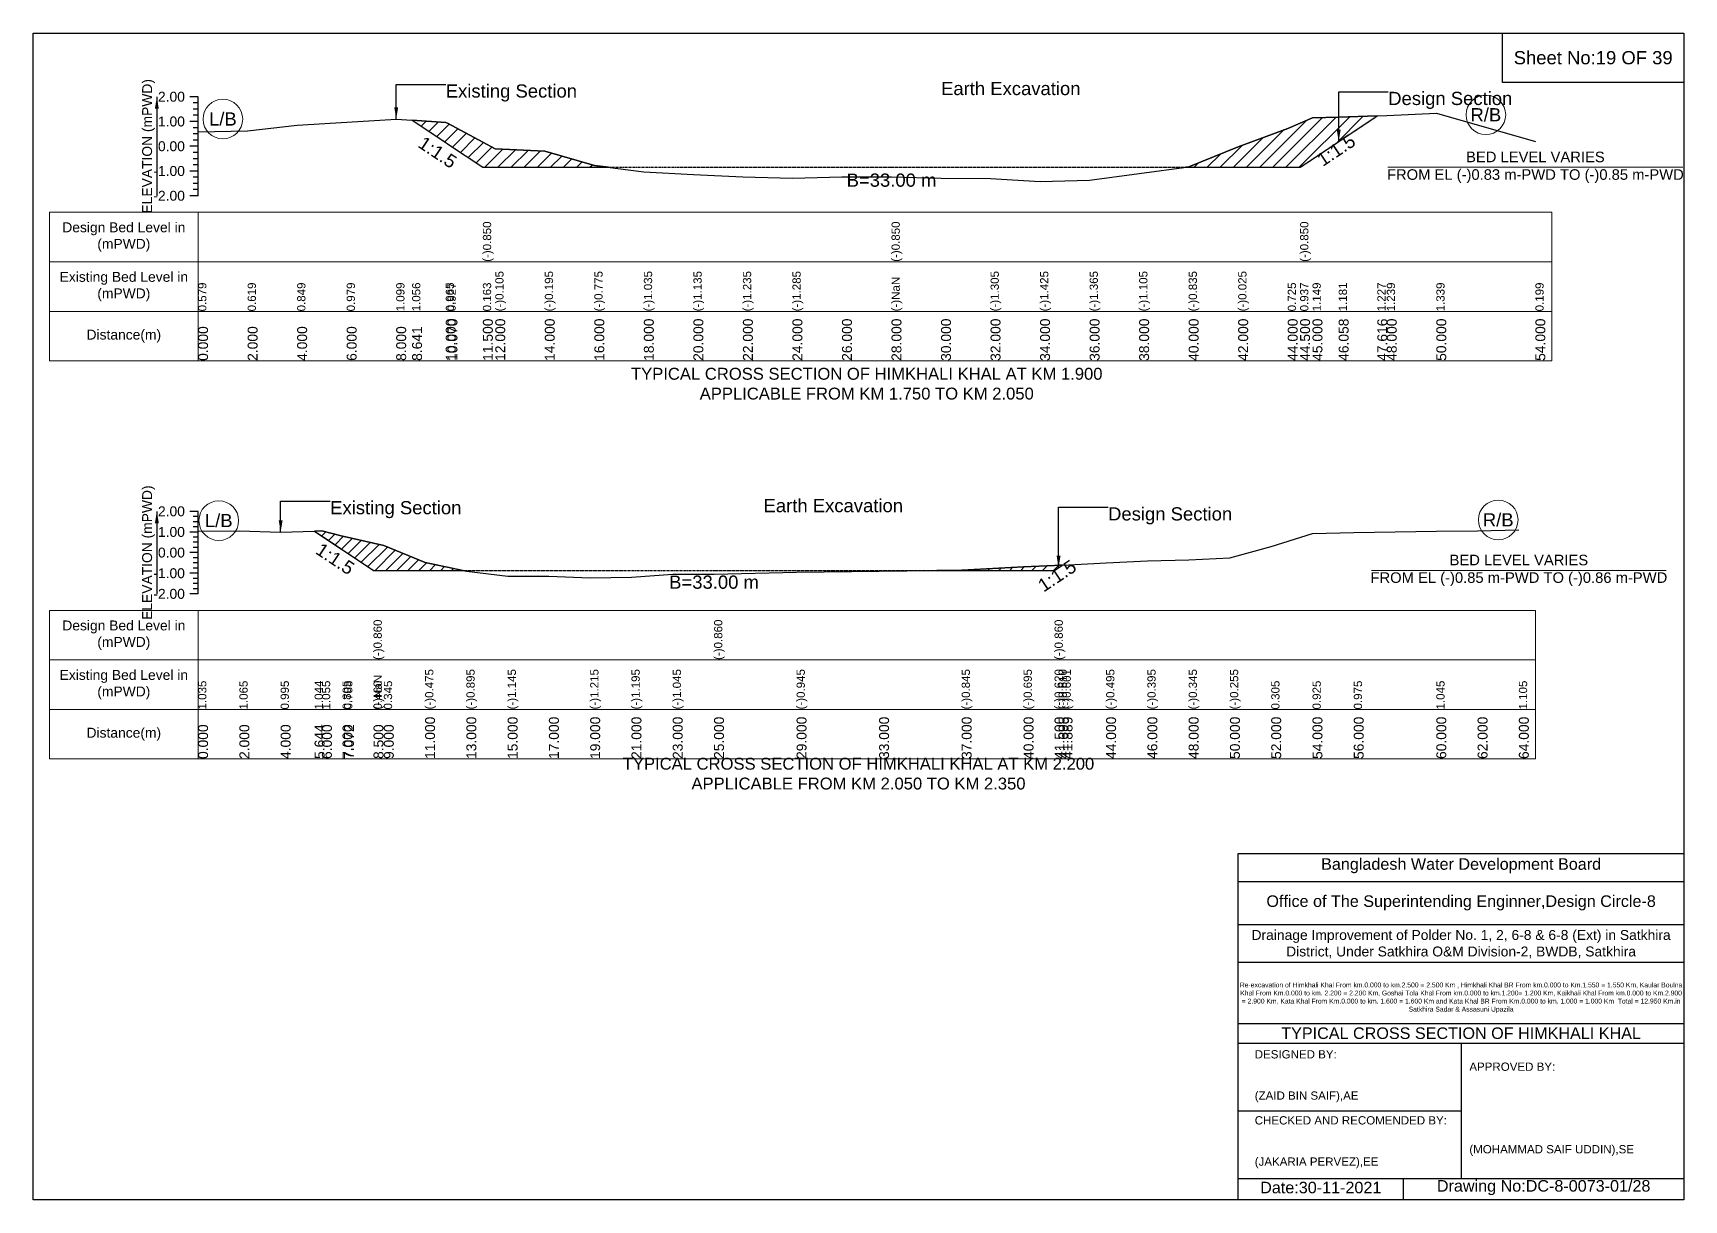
# Model space of a CAD drawing. Header units: inches. Extents: x 93000 to 486000, y -4242 to 0.
# Drawn here: x 280000 to 286000, y -4242 to 0 of the extents above; entities that cross this region are included whole.
import ezdxf

# ---------------------------------------------------------------- set-up
doc = ezdxf.new("R2010")
doc.units = ezdxf.units.IN
doc.header["$LTSCALE"] = 7
doc.header["$MEASUREMENT"] = 0
doc.linetypes.add('DASHED', pattern=[0.75, 0.5, -0.25])
for name, color, linetype, lineweight in [('Cross section Data Border', 7, 'Continuous', 9), ('Cross Section Labels', 7, 'Continuous', 9), ('Design_Bed_Level for Xsection', 7, 'DASHED', 25), ('Existing_Bed_Level for Xsection', 7, 'Continuous', 25), ('Long Section Labels', 7, 'Continuous', 9)]:
    doc.layers.add(name, color=color, linetype=linetype, lineweight=lineweight)
doc.styles.get("Standard").update_dxf_attribs({"font": 'arial.ttf'})
doc.dimstyles.get("Standard").update_dxf_attribs({"dimtxt": 0.18, "dimasz": 0.18, "dimexe": 0.18, "dimexo": 0.0625, "dimgap": 0.09, "dimtad": 0, "dimtih": 1, "dimtoh": 1, "dimdec": 4, "dimzin": 0, "dimdsep": 46, "dimtxsty": 'Standard', "dimcen": 0.09, "dimadec": 0, "dimazin": 0, "dimtfac": 1, "dimtdec": 4, "dimtofl": 0, "dimtmove": 0, "dimatfit": 3, "dimfxl": 1, "dimtolj": 1, "dimtzin": 0, "dimarcsym": 0})

msp = doc.modelspace()

# ---------------------------------------------------------------- hatches: boundary and pattern name
at = {"layer": 'Existing_Bed_Level for Xsection'}
h = msp.add_hatch(dxfattribs=at)
h.set_pattern_fill('ANSI31', color=256, scale=270, style=0)
h.paths.add_polyline_path([(281377.7, -316.7), (281500, -398.2), (281506.3, -402.5), (281635, -488.2), (281680, -488.2), (281860, -488.2), (282040, -488.2), (282091.9, -488.2), (282040, -481.5), (281860, -429.3), (281680, -421.2), (281635, -397.1), (281506.3, -328.3), (281500, -324.9)])
h = msp.add_hatch(dxfattribs=at)
h.set_pattern_fill('ANSI31', color=256, scale=270, style=0)
h.paths.add_polyline_path([(284190, -488.2), (284200, -488.2), (284380, -488.2), (284560, -488.2), (284605, -488.2), (284650, -458.2), (284745.2, -394.8), (284885.5, -301.3), (284745.2, -305.5), (284650, -308.3), (284605, -327.4), (284560, -346.5), (284380, -414), (284200, -486.9)])
h = msp.add_hatch(dxfattribs=at)
h.set_pattern_fill('ANSI31', color=256, scale=225, style=0)
h.paths.add_polyline_path([(281023.3, -1810.6), (281050, -1828.4), (281125, -1878.4), (281130.4, -1882), (281237.5, -1953.4), (281275, -1953.4), (281425, -1953.4), (281562.5, -1953.4), (281425, -1924.5), (281275, -1863), (281237.5, -1854.4), (281130.4, -1829.7), (281125, -1828.5), (281050, -1809.8)])
h = msp.add_hatch(dxfattribs=at)
h.set_pattern_fill('ANSI31', color=256, scale=225, style=0)
h.paths.add_polyline_path([(283285, -1953.4), (283375, -1953.4), (283600, -1953.4), (283712.5, -1953.4), (283727.1, -1943.6), (283741.7, -1933.9), (283727.1, -1934.6), (283712.5, -1935.4), (283600, -1941), (283375, -1952.2)])

# ---------------------------------------------------------------- linework, layer by layer
for points in [[(280000, 0), (286000, 0), (286000, -4242), (280000, -4242)], [(285340, 0), (286000, 0), (286000, -180), (285340, -180)]]:
    msp.add_lwpolyline(points, close=True)
for points in [[(284380, -4242), (284380, -2982), (286000, -2982)], [(284380, -3084), (286000, -3084)], [(284380, -3240), (286000, -3240)], [(284380, -3378), (286000, -3378)], [(284380, -3600), (286000, -3600)], [(284380, -3672), (286000, -3672)], [(285190, -3672), (285190, -4164)], [(284380, -3918), (285190, -3918)], [(284380, -4164), (286000, -4164)], [(284980, -4164), (284980, -4242)]]:
    msp.add_lwpolyline(points)
at = {"layer": 'Cross section Data Border'}
for points in [[(280060, -651.8), (285520, -651.8), (285520, -1191.8), (280060, -1191.8)], [(280060, -2098.9), (285460, -2098.9), (285460, -2638.9), (280060, -2638.9)]]:
    msp.add_lwpolyline(points, close=True, dxfattribs=at)
for points in [[(280600, -651.8), (280600, -1191.8)], [(280060, -831.8), (285520, -831.8)], [(280060, -1011.8), (285520, -1011.8)], [(280600, -2098.9), (280600, -2638.9)], [(280060, -2278.9), (285460, -2278.9)], [(280060, -2458.9), (285460, -2458.9)]]:
    msp.add_lwpolyline(points, dxfattribs=at)
at = {"layer": 'Cross Section Labels'}
for points in [[(284924.2, -488.2), (285995.8, -488.2)], [(284864.2, -1953.4), (285935.8, -1953.4)]]:
    msp.add_lwpolyline(points, dxfattribs=at)
for centre in [(285280, -297.5), (280690, -312.8), (280675, -1772.6), (285325, -1770)]:
    msp.add_circle(centre, 72, dxfattribs=at)
at = {"layer": 'Design_Bed_Level for Xsection'}
for points in [[(281377.7, -316.7), (281506.3, -402.5), (281635, -488.2), (283120, -488.2), (284605, -488.2), (284745.2, -394.8), (284885.5, -301.3)], [(281023.3, -1810.6), (281130.4, -1882), (281237.5, -1953.4), (282475, -1953.4), (283712.5, -1953.4), (283727.1, -1943.6), (283741.7, -1933.9)]]:
    msp.add_lwpolyline(points, dxfattribs=at)
at = {"layer": 'Existing_Bed_Level for Xsection'}
for points in [[(280600, -231.8), (280570, -231.8)], [(280600, -591.8), (280600, -501.8), (280600, -411.8), (280600, -321.8), (280600, -231.8)], [(280600, -254.2), (280582, -254.2)], [(280600, -276.8), (280582, -276.8)], [(280600, -299.2), (280582, -299.2)], [(280600, -359.6), (280780, -356), (280960, -335.3), (281140, -323.6), (281320, -312.8), (281377.7, -316.7), (281500, -324.9), (281506.3, -328.3), (281635, -397.1), (281635, -397.1), (281680, -421.2), (281860, -429.3), (282040, -481.5), (282220, -504.9), (282400, -513.9), (282580, -522.9), (282760, -527.4), (282940, -522.9), (283120, -522.9), (283120, -522.9), (283300, -527.4), (283480, -529.2), (283660, -540), (283840, -534.6), (284020, -511.2), (284200, -486.9), (284380, -414), (284560, -346.5), (284605, -327.4), (284605, -327.4), (284650, -308.3), (284745.2, -305.5), (284885.5, -301.3), (284920, -300.2), (285100, -291.2), (285460, -393.8)], [(280600, -321.8), (280570, -321.8)], [(280600, -344.2), (280582, -344.2)], [(280600, -411.8), (280570, -411.8)], [(280600, -366.8), (280582, -366.8)], [(280600, -389.2), (280582, -389.2)], [(280600, -434.2), (280582, -434.2)], [(280600, -456.8), (280582, -456.8)], [(280600, -479.2), (280582, -479.2)], [(280600, -501.8), (280570, -501.8)], [(280600, -524.2), (280582, -524.2)], [(280600, -591.8), (280570, -591.8)], [(280600, -546.8), (280582, -546.8)], [(280600, -569.2), (280582, -569.2)], [(280600, -1738.9), (280570, -1738.9)], [(280600, -2038.9), (280600, -1963.9), (280600, -1888.9), (280600, -1813.9), (280600, -1738.9)], [(280600, -1757.6), (280582, -1757.6)], [(280600, -1776.4), (280582, -1776.4)], [(280600, -1795.1), (280582, -1795.1)], [(280600, -1813.9), (280570, -1813.9)], [(280600, -1832.6), (280582, -1832.6)], [(280600, -1851.4), (280582, -1851.4)], [(280600, -1811.2), (280750, -1809), (280900, -1814.2), (281023.3, -1810.6), (281050, -1809.8), (281125, -1828.5), (281130.4, -1829.7), (281237.5, -1854.4), (281237.5, -1854.4), (281275, -1863), (281425, -1924.5), (281575, -1956), (281725, -1974.8), (281875, -1974.8), (282025, -1980), (282175, -1978.5), (282325, -1967.2), (282475, -1967.2), (282475, -1967.2), (282775, -1959.8), (283075, -1956), (283375, -1952.2), (283600, -1941), (283712.5, -1935.4), (283712.5, -1935.4), (283727.1, -1934.6), (283741.7, -1933.9), (283900, -1926), (284050, -1918.5), (284200, -1914.8), (284350, -1908), (284500, -1866), (284650, -1819.5), (284800, -1815.8), (285100, -1810.5), (285250, -1809), (285400, -1806)], [(280600, -1888.9), (280570, -1888.9)], [(280600, -1870.1), (280582, -1870.1)], [(280600, -1907.6), (280582, -1907.6)], [(280600, -1963.9), (280570, -1963.9)], [(280600, -1926.4), (280582, -1926.4)], [(280600, -1945.1), (280582, -1945.1)], [(280600, -2038.9), (280570, -2038.9)], [(280600, -1982.6), (280582, -1982.6)], [(280600, -2001.4), (280582, -2001.4)], [(280600, -2020.1), (280582, -2020.1)]]:
    msp.add_lwpolyline(points, dxfattribs=at)
for points in [[(281377.7, -316.7), (281377.7, -316.7), (281500, -398.2), (281506.3, -402.5), (281635, -488.2), (281635, -488.2), (281680, -488.2), (281860, -488.2), (282040, -488.2), (282091.9, -488.2), (282040, -481.5), (281860, -429.3), (281680, -421.2), (281635, -397.1), (281635, -397.1), (281506.3, -328.3), (281500, -324.9), (281377.7, -316.7)], [(284190, -488.2), (284200, -488.2), (284380, -488.2), (284560, -488.2), (284605, -488.2), (284605, -488.2), (284650, -458.2), (284745.2, -394.8), (284885.5, -301.3), (284885.5, -301.3), (284885.5, -301.3), (284745.2, -305.5), (284650, -308.3), (284605, -327.4), (284605, -327.4), (284560, -346.5), (284380, -414), (284200, -486.9)], [(281023.3, -1810.6), (281023.3, -1810.6), (281050, -1828.4), (281125, -1878.4), (281130.4, -1882), (281237.5, -1953.4), (281237.5, -1953.4), (281275, -1953.4), (281425, -1953.4), (281562.5, -1953.4), (281425, -1924.5), (281275, -1863), (281237.5, -1854.4), (281237.5, -1854.4), (281130.4, -1829.7), (281125, -1828.5), (281050, -1809.8), (281023.3, -1810.6)], [(283285, -1953.4), (283375, -1953.4), (283600, -1953.4), (283712.5, -1953.4), (283712.5, -1953.4), (283727.1, -1943.6), (283741.7, -1933.9), (283727.1, -1934.6), (283712.5, -1935.4), (283712.5, -1935.4), (283600, -1941), (283375, -1952.2)]]:
    msp.add_lwpolyline(points, close=True, dxfattribs=at)

# ---------------------------------------------------------------- texts
at = {"attachment_point": 5}
for s, insert, char_height in [('Sheet No:19 OF 39', (285670, -90), 48), ('Bangladesh Water Development Board', (285190, -3027), 42), ('Office of The Superintending Enginner,Design Circle-8', (285190, -3162), 42)]:
    msp.add_mtext(s, dxfattribs=dict(at, insert=insert, char_height=char_height))
for s, insert, char_height, width, attachment_point in [('Drainage Improvement of Polder No. 1, 2, 6-8 & 6-8 (Ext) in Satkhira District, Under Satkhira O&M Division-2, BWDB, Satkhira', (285190, -3312), 36, 1680, 5), ('Re-excavation of Himkhali Khal From km.0.000 to km.2.500 = 2.500 Km , Himkhali Khal BR From km.0.000 to Km.1.550 = 1.550 Km, Kaular Boulna Khal From Km.0.000 to km. 2.200 = 2.200 Km, Goshai Tola Khal From km.0.000 to km.1.200= 1.200 Km, Kaikhali Khal From km.0.000 to Km.2.900 = 2.900 Km, Kata Khal From Km.0.000 to km. 1.600 = 1.600 Km and Kata Khal BR From Km.0.000 to km. 1.000 = 1.000 Km  Total = 12.950 Km.in Satkhira Sadar & Assasuni Upazila', (285190, -3507), 17.611, 1620, 5), ('TYPICAL CROSS SECTION OF HIMKHALI KHAL', (285190, -3636), 42, 1680, 5), ('DESIGNED BY:^J^J^J(ZAID BIN SAIF),AE', (284440, -3792), 30, 840, 4), ('APPROVED BY:^J^J^J^J^J^J(MOHAMMAD SAIF UDDIN),SE', (285220, -3912), 30, 840, 4), ('CHECKED AND RECOMENDED BY:^J^J^J(JAKARIA PERVEZ),EE', (284440, -4032), 30, 840, 4), ('Date:30-11-2021', (284680, -4197), 42, 840, 5), ('Drawing No:DC-8-0073-01/28', (285490, -4197), 42, 1320, 5)]:
    msp.add_mtext(s, dxfattribs=dict(insert=insert, char_height=char_height, width=width, attachment_point=attachment_point))
at = {"layer": 'Cross section Data Border', "char_height": 36, "width": 480, "attachment_point": 5}
for s, insert in [('Design Bed Level in (mPWD)', (280330, -741.8)), ('Existing Bed Level in (mPWD)', (280330, -921.8)), ('Distance(m)', (280330, -1101.8)), ('Design Bed Level in (mPWD)', (280330, -2188.9)), ('Existing Bed Level in (mPWD)', (280330, -2368.9)), ('Distance(m)', (280330, -2548.9))]:
    msp.add_mtext(s, dxfattribs=dict(at, insert=insert))
at = {"layer": 'Cross Section Labels'}
for s, insert, char_height, attachment_point in [('Earth Excavation', (283300, -177.7), 48, 1), ('Existing Section', (281500, -186.8), 48, 1), ('Design Section', (284925.2, -213.8), 48, 1), ('L/B', (280690, -312.8), 48, 5), ('R/B', (285280, -297.5), 48, 5), ('BED LEVEL VARIES ^JFROM EL (-)0.83 m-PWD TO (-)0.85 m-PWD', (285460, -488.2), 38.4, 5), ('B=33.00 m', (283120, -510.8), 48, 2), ('TYPICAL CROSS SECTION OF HIMKHALI KHAL AT KM 1.900^JAPPLICABLE FROM KM 1.750 TO KM 2.050', (283030, -1275), 43.2, 5), ('Existing Section', (281080, -1701.4), 48, 1), ('Earth Excavation', (282655, -1693.9), 48, 1), ('Design Section', (283907.1, -1723.9), 48, 1), ('L/B', (280675, -1772.6), 48, 5), ('R/B', (285325, -1770), 48, 5), ('BED LEVEL VARIES ^JFROM EL (-)0.85 m-PWD TO (-)0.86 m-PWD', (285400, -1953.4), 38.4, 5), ('B=33.00 m', (282475, -1972.1), 48, 2), ('TYPICAL CROSS SECTION OF HIMKHALI KHAL AT KM 2.200^JAPPLICABLE FROM KM 2.050 TO KM 2.350', (283000, -2692.5), 43.2, 5)]:
    msp.add_mtext(s, dxfattribs=dict(at, insert=insert, char_height=char_height, attachment_point=attachment_point))
at = {"layer": 'Cross Section Labels', "char_height": 48, "attachment_point": 2}
for insert, rotation in [((281483.8, -413.7), 326.30993), ((284722.7, -406), 33.69007), ((281111.6, -1891.3), 326.30993), ((283708.3, -1953), 33.69007)]:
    msp.add_mtext('1:1.5', dxfattribs=dict(at, insert=insert, rotation=rotation))
at = {"layer": 'Existing_Bed_Level for Xsection', "char_height": 36, "attachment_point": 5, "rotation": 90}
for insert in [(280420, -411.8), (280420, -1888.9)]:
    msp.add_mtext('ELEVATION (mPWD)', dxfattribs=dict(at, insert=insert))
at = {"layer": 'Existing_Bed_Level for Xsection', "char_height": 36, "attachment_point": 6}
for s, insert in [('2.00', (280552, -231.8)), ('1.00', (280552, -321.8)), ('0.00', (280552, -411.8)), ('-1.00', (280552, -501.8)), ('-2.00', (280552, -591.8)), ('2.00', (280552, -1738.9)), ('1.00', (280552, -1813.9)), ('0.00', (280552, -1888.9)), ('-1.00', (280552, -1963.9)), ('-2.00', (280552, -2038.9))]:
    msp.add_mtext(s, dxfattribs=dict(at, insert=insert))
at = {"layer": 'Long Section Labels', "attachment_point": 1, "rotation": 90}
for s, insert, char_height in [('(-)0.850', (281635, -831.8), 30), ('(-)0.850', (283120, -831.8), 30), ('(-)0.850', (284605, -831.8), 30), ('(-)0.105', (281680, -1011.8), 30), ('(-)0.195', (281860, -1011.8), 30), ('(-)0.775', (282040, -1011.8), 30), ('(-)1.035', (282220, -1011.8), 30), ('(-)1.135', (282400, -1011.8), 30), ('(-)1.235', (282580, -1011.8), 30), ('(-)1.235', (282580, -1011.8), 30), ('(-)1.235', (282580, -1011.8), 30), ('(-)1.235', (282580, -1011.8), 30), ('(-)1.285', (282760, -1011.8), 30), ('(-)1.285', (282760, -1011.8), 30), ('(-)NaN', (283120, -1011.8), 30), ('(-)1.305', (283480, -1011.8), 30), ('(-)1.425', (283660, -1011.8), 30), ('(-)1.365', (283840, -1011.8), 30), ('(-)1.105', (284020, -1011.8), 30), ('(-)0.835', (284200, -1011.8), 30), ('(-)0.025', (284380, -1011.8), 30), ('0.579', (280600, -1011.8), 30), ('0.619', (280780, -1011.8), 30), ('0.849', (280960, -1011.8), 30), ('0.979', (281140, -1011.8), 30), ('1.099', (281320, -1011.8), 30), ('1.056', (281377.7, -1011.8), 30), ('0.965', (281500, -1011.8), 30), ('0.927', (281506.3, -1011.8), 30), ('0.163', (281635, -1011.8), 30), ('0.163', (281635, -1011.8), 30), ('0.163', (281635, -1011.8), 30), ('0.725', (284560, -1011.8), 30), ('0.937', (284605, -1011.8), 30), ('0.937', (284605, -1011.8), 30), ('0.937', (284605, -1011.8), 30), ('1.149', (284650, -1011.8), 30), ('1.181', (284745.2, -1011.8), 30), ('1.227', (284885.5, -1011.8), 30), ('1.239', (284920, -1011.8), 30), ('1.339', (285100, -1011.8), 30), ('0.199', (285460, -1011.8), 30), ('0.000', (280600, -1191.8), 36), ('2.000', (280780, -1191.8), 36), ('4.000', (280960, -1191.8), 36), ('6.000', (281140, -1191.8), 36), ('8.000', (281320, -1191.8), 36), ('8.641', (281377.7, -1191.8), 36), ('10.000', (281500, -1191.8), 36), ('10.070', (281506.3, -1191.8), 36), ('11.500', (281635, -1191.8), 36), ('11.500', (281635, -1191.8), 36), ('11.500', (281635, -1191.8), 36), ('12.000', (281680, -1191.8), 36), ('14.000', (281860, -1191.8), 36), ('16.000', (282040, -1191.8), 36), ('18.000', (282220, -1191.8), 36), ('20.000', (282400, -1191.8), 36), ('22.000', (282580, -1191.8), 36), ('24.000', (282760, -1191.8), 36), ('26.000', (282940, -1191.8), 36), ('28.000', (283120, -1191.8), 36), ('28.000', (283120, -1191.8), 36), ('28.000', (283120, -1191.8), 36), ('30.000', (283300, -1191.8), 36), ('32.000', (283480, -1191.8), 36), ('34.000', (283660, -1191.8), 36), ('36.000', (283840, -1191.8), 36), ('38.000', (284020, -1191.8), 36), ('40.000', (284200, -1191.8), 36), ('42.000', (284380, -1191.8), 36), ('44.000', (284560, -1191.8), 36), ('44.500', (284605, -1191.8), 36), ('44.500', (284605, -1191.8), 36), ('44.500', (284605, -1191.8), 36), ('45.000', (284650, -1191.8), 36), ('46.058', (284745.2, -1191.8), 36), ('47.616', (284885.5, -1191.8), 36), ('48.000', (284920, -1191.8), 36), ('50.000', (285100, -1191.8), 36), ('54.000', (285460, -1191.8), 36), ('(-)0.860', (281237.5, -2278.9), 30), ('(-)0.860', (282475, -2278.9), 30), ('(-)0.860', (283712.5, -2278.9), 30), ('(-)NaN', (281237.5, -2458.9), 30), ('(-)NaN', (281237.5, -2458.9), 30), ('(-)NaN', (281237.5, -2458.9), 30), ('(-)0.475', (281425, -2458.9), 30), ('(-)0.895', (281575, -2458.9), 30), ('(-)0.895', (281575, -2458.9), 30), ('(-)1.145', (281725, -2458.9), 30), ('(-)1.145', (281725, -2458.9), 30), ('(-)1.215', (282025, -2458.9), 30), ('(-)1.195', (282175, -2458.9), 30), ('(-)1.045', (282325, -2458.9), 30), ('(-)1.045', (282325, -2458.9), 30), ('(-)1.045', (282325, -2458.9), 30), ('(-)0.945', (282775, -2458.9), 30), ('(-)0.845', (283375, -2458.9), 30), ('(-)0.695', (283600, -2458.9), 30), ('(-)0.620', (283712.5, -2458.9), 30), ('(-)0.620', (283712.5, -2458.9), 30), ('(-)0.610', (283727.1, -2458.9), 30), ('(-)0.601', (283741.7, -2458.9), 30), ('(-)0.495', (283900, -2458.9), 30), ('(-)0.395', (284050, -2458.9), 30), ('(-)0.345', (284200, -2458.9), 30), ('(-)0.255', (284350, -2458.9), 30), ('1.035', (280600, -2458.9), 30), ('1.065', (280750, -2458.9), 30), ('1.065', (280750, -2458.9), 30), ('0.995', (280900, -2458.9), 30), ('1.044', (281023.3, -2458.9), 30), ('1.055', (281050, -2458.9), 30), ('0.805', (281125, -2458.9), 30), ('0.788', (281130.4, -2458.9), 30), ('0.460', (281237.5, -2458.9), 30), ('0.460', (281237.5, -2458.9), 30), ('0.345', (281275, -2458.9), 30), ('0.305', (284500, -2458.9), 30), ('0.925', (284650, -2458.9), 30), ('0.975', (284800, -2458.9), 30), ('1.045', (285100, -2458.9), 30), ('1.105', (285400, -2458.9), 30), ('0.000', (280600, -2638.9), 36), ('2.000', (280750, -2638.9), 36), ('4.000', (280900, -2638.9), 36), ('5.644', (281023.3, -2638.9), 36), ('6.000', (281050, -2638.9), 36), ('7.000', (281125, -2638.9), 36), ('7.072', (281130.4, -2638.9), 36), ('8.500', (281237.5, -2638.9), 36), ('8.500', (281237.5, -2638.9), 36), ('8.500', (281237.5, -2638.9), 36), ('9.000', (281275, -2638.9), 36), ('11.000', (281425, -2638.9), 36), ('13.000', (281575, -2638.9), 36), ('15.000', (281725, -2638.9), 36), ('17.000', (281875, -2638.9), 36), ('19.000', (282025, -2638.9), 36), ('21.000', (282175, -2638.9), 36), ('23.000', (282325, -2638.9), 36), ('25.000', (282475, -2638.9), 36), ('25.000', (282475, -2638.9), 36), ('25.000', (282475, -2638.9), 36), ('29.000', (282775, -2638.9), 36), ('33.000', (283075, -2638.9), 36), ('37.000', (283375, -2638.9), 36), ('40.000', (283600, -2638.9), 36), ('41.500', (283712.5, -2638.9), 36), ('41.500', (283712.5, -2638.9), 36), ('41.500', (283712.5, -2638.9), 36), ('41.695', (283727.1, -2638.9), 36), ('41.889', (283741.7, -2638.9), 36), ('44.000', (283900, -2638.9), 36), ('46.000', (284050, -2638.9), 36), ('48.000', (284200, -2638.9), 36), ('50.000', (284350, -2638.9), 36), ('52.000', (284500, -2638.9), 36), ('54.000', (284650, -2638.9), 36), ('56.000', (284800, -2638.9), 36), ('60.000', (285100, -2638.9), 36), ('62.000', (285250, -2638.9), 36), ('64.000', (285400, -2638.9), 36)]:
    msp.add_mtext(s, dxfattribs=dict(at, insert=insert, char_height=char_height))

# ---------------------------------------------------------------- leaders
at = {"layer": 'Cross Section Labels', "annotation_type": 0, "has_hookline": 1, "hookline_direction": 0}
for points, text_width in [([(281320, -312.8), (281320, -186.8), (281499.9, -186.8)], 467.2), ([(284745.2, -394.8), (284745.2, -213.8), (284925.1, -213.8)], 441.2), ([(280900, -1814.2), (280900, -1701.4), (281079.9, -1701.4)], 467.2), ([(283727.1, -1943.6), (283727.1, -1723.9), (283907, -1723.9)], 441.2)]:
    msp.add_leader(points, dimstyle='Standard', override={"dimasz": 43.2}, dxfattribs=dict(at, text_width=text_width))
at = {"layer": 'Existing_Bed_Level for Xsection'}
for points in [[(280450, -231.8), (280450, -591.8)], [(280450, -1738.9), (280450, -2038.9)]]:
    msp.add_leader(points, dimstyle='Standard', override={"dimasz": 43.2}, dxfattribs=at)

doc.saveas('drawing.dxf')
